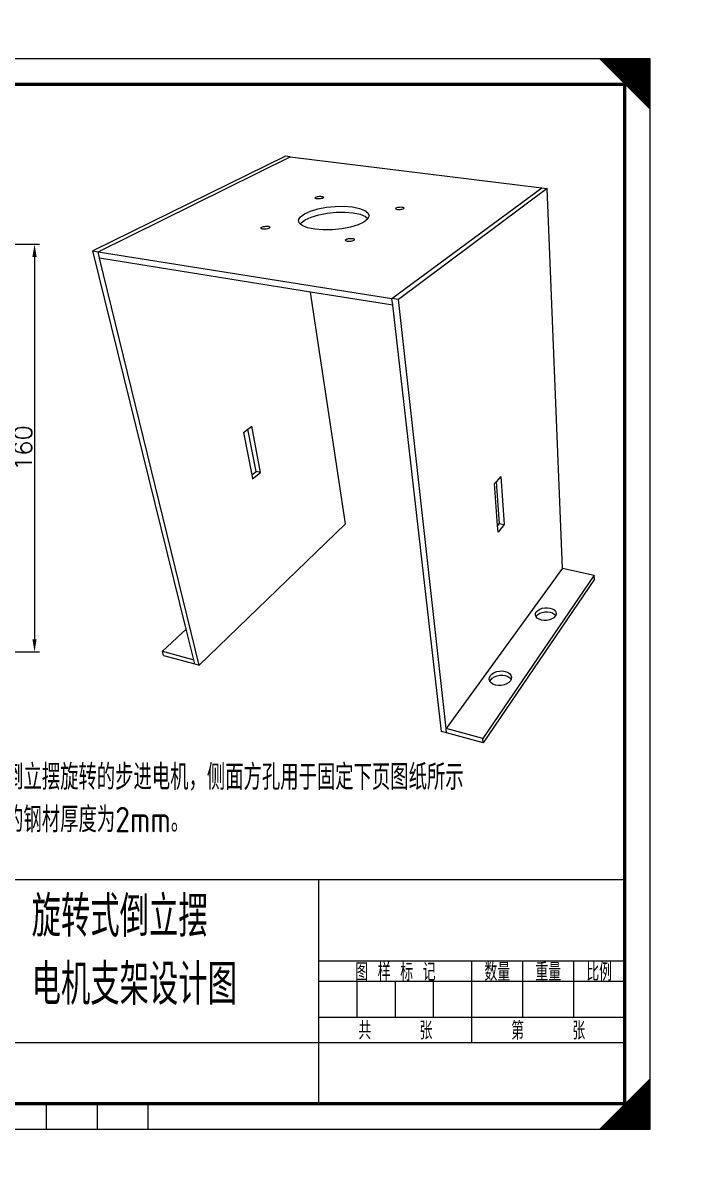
# Model space of a CAD drawing. Extents: x 540 to 851, y 596 to 820.
# Drawn here: x 721.1 to 851.3, y 595.6 to 819.8 of the extents above; entities that cross this region are included whole.
import ezdxf
from ezdxf.enums import TextEntityAlignment as Align

# ---------------------------------------------------------------- set-up
doc = ezdxf.new("R2010")
doc.units = 0
doc.header["$LTSCALE"] = 2
doc.layers.get('0').update_dxf_attribs({"linetype": 'CONTINUOUS', "lineweight": 18})
doc.layers.get('DEFPOINTS').update_dxf_attribs({"linetype": 'CONTINUOUS', "lineweight": 18})
for name, color, linetype, lineweight in [('00', 7, 'CONTINUOUS', 18), ('1', 30, 'CONTINUOUS', 18), ('5细实线', 7, 'CONTINUOUS', 18), ('BORDER', 7, 'CONTINUOUS', 18), ('DIM', 1, 'CONTINUOUS', 18), ('TEXT', 7, 'CONTINUOUS', 18)]:
    doc.layers.add(name, color=color, linetype=linetype, lineweight=lineweight)
doc.styles.add('HZ', font='gbenor.shx', dxfattribs={"bigfont": 'gbcbig.shx'})
doc.styles.get("Standard").update_dxf_attribs({"font": 'txt.shx', "bigfont": 'hzcf.shx'})
doc.styles.add('YKYHZ', font='gbenor.shx', dxfattribs={"bigfont": 'gbcbig.shx'})
doc.dimstyles.get("Standard").update_dxf_attribs({"dimscale": 0, "dimtxt": 3.5, "dimasz": 2.5, "dimexe": 1, "dimexo": 0.625, "dimgap": 0.5, "dimtad": 1, "dimlfac": 2, "dimzin": 12, "dimdsep": 46, "dimtxsty": 'Standard', "dimcen": -0.09, "dimclrd": 256, "dimclre": 256, "dimclrt": 7, "dimazin": 3, "dimtfac": 1, "dimtmove": 1, "dimatfit": 3, "dimfxl": 1, "dimtolj": 1, "dimtzin": 0, "dimlwd": -1, "dimlwe": -1, "dimarcsym": 0})

# ---------------------------------------------------------------- blocks, each defined once
blk = doc.blocks.new('*U0')
at = {"layer": '00', "color": 7, "linetype": 'Continuous', "ltscale": 5}
for p, q in [((112, 49), (292, 49)), ((232, 5), (232, 49)), ((292, 5), (292, 49)), ((172, 17), (292, 17))]:
    blk.add_line(p, q, dxfattribs=at)
at = {"layer": '1', "color": 5, "linetype": 'Continuous', "ltscale": 5}
for p, q in [((232, 33), (292, 33)), ((262, 17), (262, 33)), ((272, 22), (272, 33)), ((282, 22), (282, 33)), ((232, 29), (292, 29)), ((239.5, 22), (239.5, 29)), ((247, 22), (247, 29)), ((254.5, 22), (254.5, 29)), ((232, 22), (292, 22))]:
    blk.add_line(p, q, dxfattribs=at)
at = {"layer": 'BORDER', "color": 1, "linetype": 'Continuous', "ltscale": 5}
for points in [[(297, 210, 0, 14.14, 0), (292, 205, 14.14, 14.14, 0)], [(297, 0, 0, 14.14, 0), (292, 5, 14.14, 14.14, 0)]]:
    blk.add_lwpolyline(points, format="xyseb", dxfattribs=at)
blk.add_lwpolyline([(0, 0), (297, 0), (297, 210), (0, 210)], close=True, dxfattribs=at)
at = {"layer": 'BORDER', "color": 1, "linetype": 'Continuous', "ltscale": 5, "const_width": 0.7}
blk.add_lwpolyline([(25, 5), (292, 5), (292, 205), (25, 205)], close=True, dxfattribs=at)
at = {"layer": 'TEXT', "color": 1, "linetype": 'Continuous', "ltscale": 5}
for points in [[(178.5, 0), (178.5, 5)], [(188.5, 0), (188.5, 5)], [(198.5, 0), (198.5, 5)], [(98.5, 0), (198.5, 0)]]:
    blk.add_lwpolyline(points, dxfattribs=at)
at = {"layer": 'TEXT', "color": 7, "linetype": 'Continuous', "ltscale": 5, "style": 'YKYHZ'}
for s, p in [('图 样 标 记', (247, 31)), ('数量', (267, 31)), ('重量', (277, 31)), ('比例', (287, 31)), ('共     张', (247, 19.5)), ('第     张', (277, 19.5))]:
    blk.add_text(s, height=3.5, dxfattribs=at).set_placement(p, align=Align.MIDDLE)
blk = doc.blocks.new('*D22')
at = {"layer": 'DEFPOINTS', "color": 0, "ltscale": 5, "transparency": 16777216}
for p in [(713.13, 776.33), (713.13, 696.33), (723.42, 696.33)]:
    blk.add_point(p, dxfattribs=at)
at = {"layer": 'DIM', "ltscale": 5, "transparency": 16777216}
for p, q in [((713.76, 776.33), (724.42, 776.33)), ((723.42, 773.83), (723.42, 698.83)), ((713.76, 696.33), (724.42, 696.33))]:
    blk.add_line(p, q, dxfattribs=at)
for points in [[(723, 773.83), (723.83, 773.83), (723.42, 776.33)], [(723, 698.83), (723.83, 698.83), (723.42, 696.33)]]:
    blk.add_solid(points, dxfattribs=at)
at = {"layer": 'DIM', "color": 7, "ltscale": 5, "transparency": 16777216, "insert": (721.17, 736.33), "char_height": 3.5, "attachment_point": 5, "rotation": 90}
blk.add_mtext('\\A1;160', dxfattribs=at)

msp = doc.modelspace()

# ---------------------------------------------------------------- linework, layer by layer
for p, q in [((772.6518, 793.5966), (734.8343, 775.019)), ((735.8936, 774.8506), (773.5731, 793.4826)), ((773.5731, 793.4826), (772.6518, 793.5966)), ((773.5731, 793.4826), (822.9631, 787.373)), ((793.5723, 765.6832), (822.9631, 787.373)), ((824.0222, 787.242), (794.8288, 765.4835)), ((822.9631, 787.373), (824.0222, 787.242)), ((827.0306, 712.7662), (824.0222, 787.242)), ((778.5103, 785.4424), (778.549, 785.5111)), ((778.5272, 785.3765), (778.5103, 785.4424)), ((778.5986, 785.318), (778.5272, 785.3765)), ((778.549, 785.5111), (778.6405, 785.5781)), ((778.7198, 785.271), (778.5986, 785.318)), ((778.6405, 785.5781), (778.7785, 785.6388)), ((778.8825, 785.2386), (778.7198, 785.271)), ((778.7785, 785.6388), (778.9536, 785.6889)), ((779.0756, 785.2232), (778.8825, 785.2386)), ((778.9536, 785.6889), (779.1538, 785.7253)), ((779.2858, 785.2257), (779.0756, 785.2232)), ((779.1538, 785.7253), (779.3656, 785.7454)), ((779.4986, 785.246), (779.2858, 785.2257)), ((779.3656, 785.7454), (779.5746, 785.7479)), ((779.6996, 785.2827), (779.4986, 785.246)), ((779.5746, 785.7479), (779.7668, 785.7326)), ((779.8748, 785.3333), (779.6996, 785.2827)), ((779.7668, 785.7326), (779.929, 785.7005)), ((780.0124, 785.3942), (779.8748, 785.3333)), ((779.929, 785.7005), (780.0504, 785.6539)), ((780.103, 785.4614), (780.0124, 785.3942)), ((780.0504, 785.6539), (780.1225, 785.5958)), ((780.1405, 785.5301), (780.103, 785.4614)), ((780.1225, 785.5958), (780.1405, 785.5301)), ((775.5977, 781.7284), (776.3869, 782.3156)), ((776.3869, 782.3156), (777.557, 782.8419)), ((777.557, 782.8419), (779.0256, 783.2738)), ((779.0256, 783.2738), (780.6938, 783.5847)), ((779.1919, 782.1072), (780.8552, 782.421)), ((780.6938, 783.5847), (782.4532, 783.7557)), ((780.8552, 782.421), (782.6097, 782.5936)), ((782.4532, 783.7557), (784.1913, 783.7768)), ((782.6097, 782.5936), (784.3432, 782.6149)), ((784.1913, 783.7768), (785.7979, 783.6467)), ((784.3432, 782.6149), (785.9458, 782.4836)), ((785.7979, 783.6467), (787.1698, 783.3732)), ((785.9458, 782.4836), (787.3144, 782.2074)), ((787.1698, 783.3732), (788.2168, 782.9725)), ((788.2168, 782.9725), (788.8667, 782.4693)), ((788.8667, 782.4693), (789.0704, 781.8953)), ((794.2956, 783.323), (794.3234, 783.3949)), ((794.3241, 783.2542), (794.2956, 783.323)), ((794.3234, 783.3949), (794.4056, 783.4649)), ((794.4072, 783.1931), (794.3241, 783.2542)), ((794.4056, 783.4649), (794.5363, 783.5283)), ((794.5391, 783.1439), (794.4072, 783.1931)), ((794.5363, 783.5283), (794.7067, 783.5808)), ((794.711, 783.11), (794.5391, 783.1439)), ((794.7067, 783.5808), (794.9052, 783.6188)), ((794.9111, 783.0939), (794.711, 783.11)), ((794.9052, 783.6188), (795.1183, 783.6398)), ((795.1256, 783.0965), (794.9111, 783.0939)), ((795.1183, 783.6398), (795.3316, 783.6424)), ((795.3397, 783.1177), (795.1256, 783.0965)), ((795.3316, 783.6424), (795.5306, 783.6264)), ((795.5389, 783.1561), (795.3397, 783.1177)), ((795.5306, 783.6264), (795.702, 783.5929)), ((795.7095, 783.209), (795.5389, 783.1561)), ((795.702, 783.5929), (795.834, 783.5441)), ((795.8397, 783.2727), (795.7095, 783.209)), ((795.834, 783.5441), (795.9178, 783.4834)), ((795.9208, 783.3429), (795.8397, 783.2727)), ((795.9178, 783.4834), (795.9474, 783.4147)), ((795.9474, 783.4147), (795.9208, 783.3429)), ((775.2497, 781.119), (775.5977, 781.7284)), ((775.3749, 780.5289), (775.2497, 781.119)), ((775.6358, 780.2982), (775.3749, 780.5289)), ((775.6358, 780.2982), (775.7759, 780.5473)), ((775.973, 779.9999), (775.6358, 780.2982)), ((775.7759, 780.5473), (776.5619, 781.14)), ((776.5619, 781.14), (777.728, 781.6712)), ((777.728, 781.6712), (779.1919, 782.1072)), ((786.9466, 780.1382), (785.4667, 779.6778)), ((788.0845, 780.6882), (786.9466, 780.1382)), ((787.3144, 782.2074), (788.3593, 781.803)), ((788.8065, 781.2879), (788.0845, 780.6882)), ((788.3593, 781.803), (788.86, 781.4111)), ((788.86, 781.4111), (788.8065, 781.2879)), ((789.0704, 781.8953), (788.86, 781.4111)), ((767.8726, 779.5257), (767.922, 779.6034)), ((767.8827, 779.4513), (767.8726, 779.5257)), ((767.9516, 779.3853), (767.8827, 779.4513)), ((767.922, 779.6034), (768.0272, 779.679)), ((768.0748, 779.3322), (767.9516, 779.3853)), ((768.0272, 779.679), (768.1811, 779.7474)), ((768.2438, 779.2956), (768.0748, 779.3322)), ((768.1811, 779.7474), (768.3731, 779.8041)), ((768.4472, 779.2782), (768.2438, 779.2956)), ((768.3731, 779.8041), (768.5902, 779.8452)), ((768.6709, 779.281), (768.4472, 779.2782)), ((768.5902, 779.8452), (768.8176, 779.8678)), ((768.8995, 779.3039), (768.6709, 779.281)), ((768.8176, 779.8678), (769.04, 779.8707)), ((769.1175, 779.3454), (768.8995, 779.3039)), ((769.04, 779.8707), (769.2423, 779.8534)), ((769.3097, 779.4025), (769.1175, 779.3454)), ((769.2423, 779.8534), (769.4109, 779.8172)), ((769.4632, 779.4714), (769.3097, 779.4025)), ((769.4109, 779.8172), (769.5343, 779.7645)), ((769.5674, 779.5472), (769.4632, 779.4714)), ((769.5343, 779.7645), (769.6041, 779.6989)), ((769.6154, 779.6248), (769.5674, 779.5472)), ((769.6041, 779.6989), (769.6154, 779.6248)), ((777.0086, 779.5707), (775.973, 779.9999)), ((778.4127, 779.2734), (777.0086, 779.5707)), ((780.0865, 779.1308), (778.4127, 779.2734)), ((781.9087, 779.154), (780.0865, 779.1308)), ((783.7466, 779.3411), (781.9087, 779.154)), ((785.4667, 779.6778), (783.7466, 779.3411)), ((784.4163, 777.1292), (784.4537, 777.2106)), ((784.4392, 777.0512), (784.4163, 777.1292)), ((784.5209, 776.982), (784.4392, 777.0512)), ((784.4537, 777.2106), (784.5487, 777.2899)), ((784.656, 776.9263), (784.5209, 776.982)), ((784.5487, 777.2899), (784.6947, 777.3616)), ((784.8352, 776.888), (784.656, 776.9263)), ((784.6947, 777.3616), (784.8817, 777.421)), ((785.0464, 776.8697), (784.8352, 776.888)), ((784.8817, 777.421), (785.097, 777.4641)), ((785.2749, 776.8727), (785.0464, 776.8697)), ((785.097, 777.4641), (785.326, 777.4878)), ((785.5052, 776.8967), (785.2749, 776.8727)), ((785.326, 777.4878), (785.5532, 777.4908)), ((785.7213, 776.9402), (785.5052, 776.8967)), ((785.5532, 777.4908), (785.7632, 777.4727)), ((785.9085, 777.0001), (785.7213, 776.9402)), ((785.7632, 777.4727), (785.942, 777.4348)), ((786.054, 777.0722), (785.9085, 777.0001)), ((785.942, 777.4348), (786.0772, 777.3795)), ((786.1479, 777.1517), (786.054, 777.0722)), ((786.0772, 777.3795), (786.1598, 777.3108)), ((786.1839, 777.2331), (786.1479, 777.1517)), ((786.1598, 777.3108), (786.1839, 777.2331)), ((734.8343, 775.019), (735.8936, 774.8506)), ((753.1876, 700.7723), (734.8343, 775.019)), ((736.1982, 773.6068), (735.8936, 774.8506)), ((735.8936, 774.8506), (793.5723, 765.6832)), ((755.7558, 693.7296), (736.1982, 773.6068)), ((777.5902, 766.9531), (736.1982, 773.6068)), ((784.474, 721.4908), (777.5902, 766.9531)), ((793.7235, 764.3597), (777.5902, 766.9531)), ((794.8288, 765.4835), (793.5723, 765.6832)), ((793.7235, 764.3597), (793.5723, 765.6832)), ((803.2738, 680.7358), (793.7235, 764.3597)), ((804.1971, 681.3093), (794.8288, 765.4835)), ((764.4397, 739.4102), (765.2908, 740.0604)), ((765.2908, 740.0604), (766.0405, 740.6331)), ((766.8897, 731.7532), (765.2908, 740.0604)), ((767.7663, 731.5655), (766.0405, 740.6331)), ((764.4397, 739.4102), (766.0637, 731.0788)), ((766.0637, 731.0788), (766.8897, 731.7532)), ((766.0637, 731.0788), (766.2169, 730.2928)), ((766.2169, 730.2928), (767.7663, 731.5655)), ((767.7663, 731.5655), (766.8897, 731.7532)), ((814.9628, 730.7745), (814.0274, 729.7286)), ((814.9628, 730.7745), (815.6201, 721.32)), ((814.0274, 729.7286), (813.7079, 729.3714)), ((814.3069, 721.1657), (813.7079, 729.3714)), ((814.0274, 729.7286), (814.6183, 721.5344)), ((755.7558, 693.7296), (784.474, 721.4908)), ((814.6183, 721.5344), (814.3069, 721.1657)), ((814.4019, 719.8645), (814.3069, 721.1657)), ((815.6201, 721.32), (814.4019, 719.8645)), ((814.6183, 721.5344), (815.6201, 721.32)), ((827.0306, 712.7662), (804.1971, 681.3093)), ((827.0306, 712.7662), (833.2914, 711.3749)), ((833.2914, 711.3749), (811.4217, 679.3419)), ((833.31, 710.5877), (811.4992, 678.4866)), ((833.31, 710.5877), (833.2914, 711.3749)), ((821.7293, 703.5643), (821.7477, 703.8918)), ((821.7477, 703.8918), (821.9028, 704.2101)), ((821.9028, 704.2101), (822.1835, 704.4976)), ((822.1835, 704.4976), (822.5701, 704.7352)), ((822.2274, 703.6937), (822.6131, 703.9318)), ((822.5701, 704.7352), (823.0363, 704.9072)), ((822.6131, 703.9318), (823.0783, 704.1041)), ((823.0363, 704.9072), (823.5508, 705.0021)), ((823.0783, 704.1041), (823.5916, 704.1993)), ((823.5508, 705.0021), (824.0791, 705.0138)), ((823.5916, 704.1993), (824.1187, 704.2111)), ((824.0791, 705.0138), (824.5859, 704.9416)), ((824.1187, 704.2111), (824.6245, 704.1386)), ((824.5859, 704.9416), (825.0374, 704.7901)), ((824.6245, 704.1386), (825.075, 703.9868)), ((825.0374, 704.7901), (825.4032, 704.5693)), ((825.075, 703.9868), (825.44, 703.7655)), ((825.4032, 704.5693), (825.6583, 704.2938)), ((825.6583, 704.2938), (825.7851, 703.982)), ((825.7851, 703.982), (825.7742, 703.6548)), ((821.8495, 703.2499), (821.7293, 703.5643)), ((821.8641, 703.2336), (821.8495, 703.2499)), ((821.8641, 703.2336), (821.9475, 703.4054)), ((822.101, 702.9702), (821.8641, 703.2336)), ((821.9475, 703.4054), (822.2274, 703.6937)), ((822.4668, 702.7448), (822.101, 702.9702)), ((822.9221, 702.5895), (822.4668, 702.7448)), ((823.4355, 702.5152), (822.9221, 702.5895)), ((823.9713, 702.5273), (823.4355, 702.5152)), ((824.4923, 702.6248), (823.9713, 702.5273)), ((824.9622, 702.8009), (824.4923, 702.6248)), ((825.3488, 703.0431), (824.9622, 702.8009)), ((825.6256, 703.3345), (825.3488, 703.0431)), ((825.44, 703.7655), (825.6946, 703.4894)), ((825.6946, 703.4894), (825.6256, 703.3345)), ((825.7742, 703.6548), (825.6946, 703.4894)), ((753.1876, 700.7723), (748.5058, 696.475)), ((754.6645, 694.7979), (753.1876, 700.7723)), ((748.5058, 696.475), (754.6645, 694.7979)), ((748.7223, 695.6529), (748.5058, 696.475)), ((748.7223, 695.6529), (754.8686, 693.9722)), ((754.8686, 693.9722), (754.6645, 694.7979)), ((754.8686, 693.9722), (755.7558, 693.7296)), ((814.6888, 692.5822), (815.2552, 692.5957)), ((815.2552, 692.5957), (815.7942, 692.5128)), ((812.6587, 690.932), (812.6965, 691.3081)), ((812.7702, 690.5709), (812.6587, 690.932)), ((812.6965, 691.3081), (812.8802, 691.6735)), ((812.7972, 690.5369), (812.7702, 690.5709)), ((812.7972, 690.5369), (812.9495, 690.8413)), ((813.0243, 690.2496), (812.7972, 690.5369)), ((812.8802, 691.6735), (813.1967, 692.0035)), ((812.9495, 690.8413), (813.265, 691.172)), ((813.1967, 692.0035), (813.6238, 692.2761)), ((813.265, 691.172), (813.6911, 691.4452)), ((813.6238, 692.2761), (814.1326, 692.4733)), ((813.6911, 691.4452), (814.1986, 691.6428)), ((814.1326, 692.4733), (814.6888, 692.5822)), ((814.1986, 691.6428), (814.7534, 691.7519)), ((814.7534, 691.7519), (815.3185, 691.7654)), ((815.3185, 691.7654), (815.8562, 691.6824)), ((815.7942, 692.5128), (816.2696, 692.339)), ((815.8562, 691.6824), (816.3306, 691.5082)), ((816.2696, 692.339), (816.6496, 692.0857)), ((816.3306, 691.5082), (816.7098, 691.2544)), ((816.8218, 690.6681), (816.5096, 690.3334)), ((816.6496, 692.0857), (816.9082, 691.7696)), ((816.7098, 691.2544), (816.9573, 690.9506)), ((816.9573, 690.9506), (816.8218, 690.6681)), ((816.9082, 691.7696), (817.0273, 691.4116)), ((816.9982, 691.036), (816.9573, 690.9506)), ((817.0273, 691.4116), (816.9982, 691.036)), ((813.4041, 689.9906), (813.0243, 690.2496)), ((813.8838, 689.8121), (813.4041, 689.9906)), ((814.4301, 689.7268), (813.8838, 689.8121)), ((815.0052, 689.7406), (814.4301, 689.7268)), ((815.569, 689.8527), (815.0052, 689.7406)), ((816.0822, 690.0551), (815.569, 689.8527)), ((816.5096, 690.3334), (816.0822, 690.0551)), ((804.292, 680.4574), (803.2738, 680.7358)), ((811.4217, 679.3419), (804.1971, 681.3093)), ((804.292, 680.4574), (804.1971, 681.3093)), ((811.4992, 678.4866), (804.292, 680.4574)), ((811.4992, 678.4866), (811.4217, 679.3419))]:
    msp.add_line(p, q)

# ---------------------------------------------------------------- block references
at = {"layer": 'BORDER', "linetype": 'Continuous', "ltscale": 5}
msp.add_blockref('*U0', (547.249, 602.7041), dxfattribs=at)

# ---------------------------------------------------------------- texts
at = {"layer": '5细实线', "ltscale": 5, "attachment_point": 1, "style": 'HZ'}
for s, width, gutter_width, insert, char_height in [('说明：\\P此钢结构用于安装固定驱动倒立摆旋转的步进电机，侧面方孔用于固定下页图纸所示的编码器支架。制作此结构的钢材厚度为2mm。', 133.671813, 17.5, (674.445, 682.6025), 5), ('旋转式倒立摆\\P电机支架设计图', 52.536846, 50, (722.8392, 648.4302), 8)]:
    msp.add_mtext_dynamic_manual_height_columns(s, width=width, gutter_width=gutter_width, heights=[0], dxfattribs=dict(at, insert=insert, char_height=char_height))

# ---------------------------------------------------------------- dimensions: what is measured, and where the dimension line sits
at = {"layer": 'DIM', "ltscale": 5}
dim = msp.add_linear_dim(base=(723.4175, 696.3329), p1=(713.1334, 776.3329), p2=(713.1334, 696.3329), angle=90, dimstyle='Standard', override={"dimscale": 1}, dxfattribs=at)
dim.commit()
dim.dimension.update_dxf_attribs({"geometry": '*D22', "text_midpoint": (721.1675, 736.3329)})

doc.saveas('drawing.dxf')
